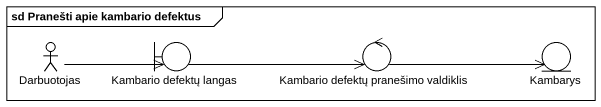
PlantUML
@startuml
mainframe sd Pranešti apie kambario defektus
actor Darbuotojas
boundary "Kambario defektų langas" as Kambario_defektų_langas
control "Kambario defektų pranešimo valdiklis" as Kambario_defektų_pranešimo
entity Kambarys
Darbuotojas -right-> Kambario_defektų_langas
Kambario_defektų_langas -right-> Kambario_defektų_pranešimo
Kambario_defektų_pranešimo -right-> Kambarys
@enduml
